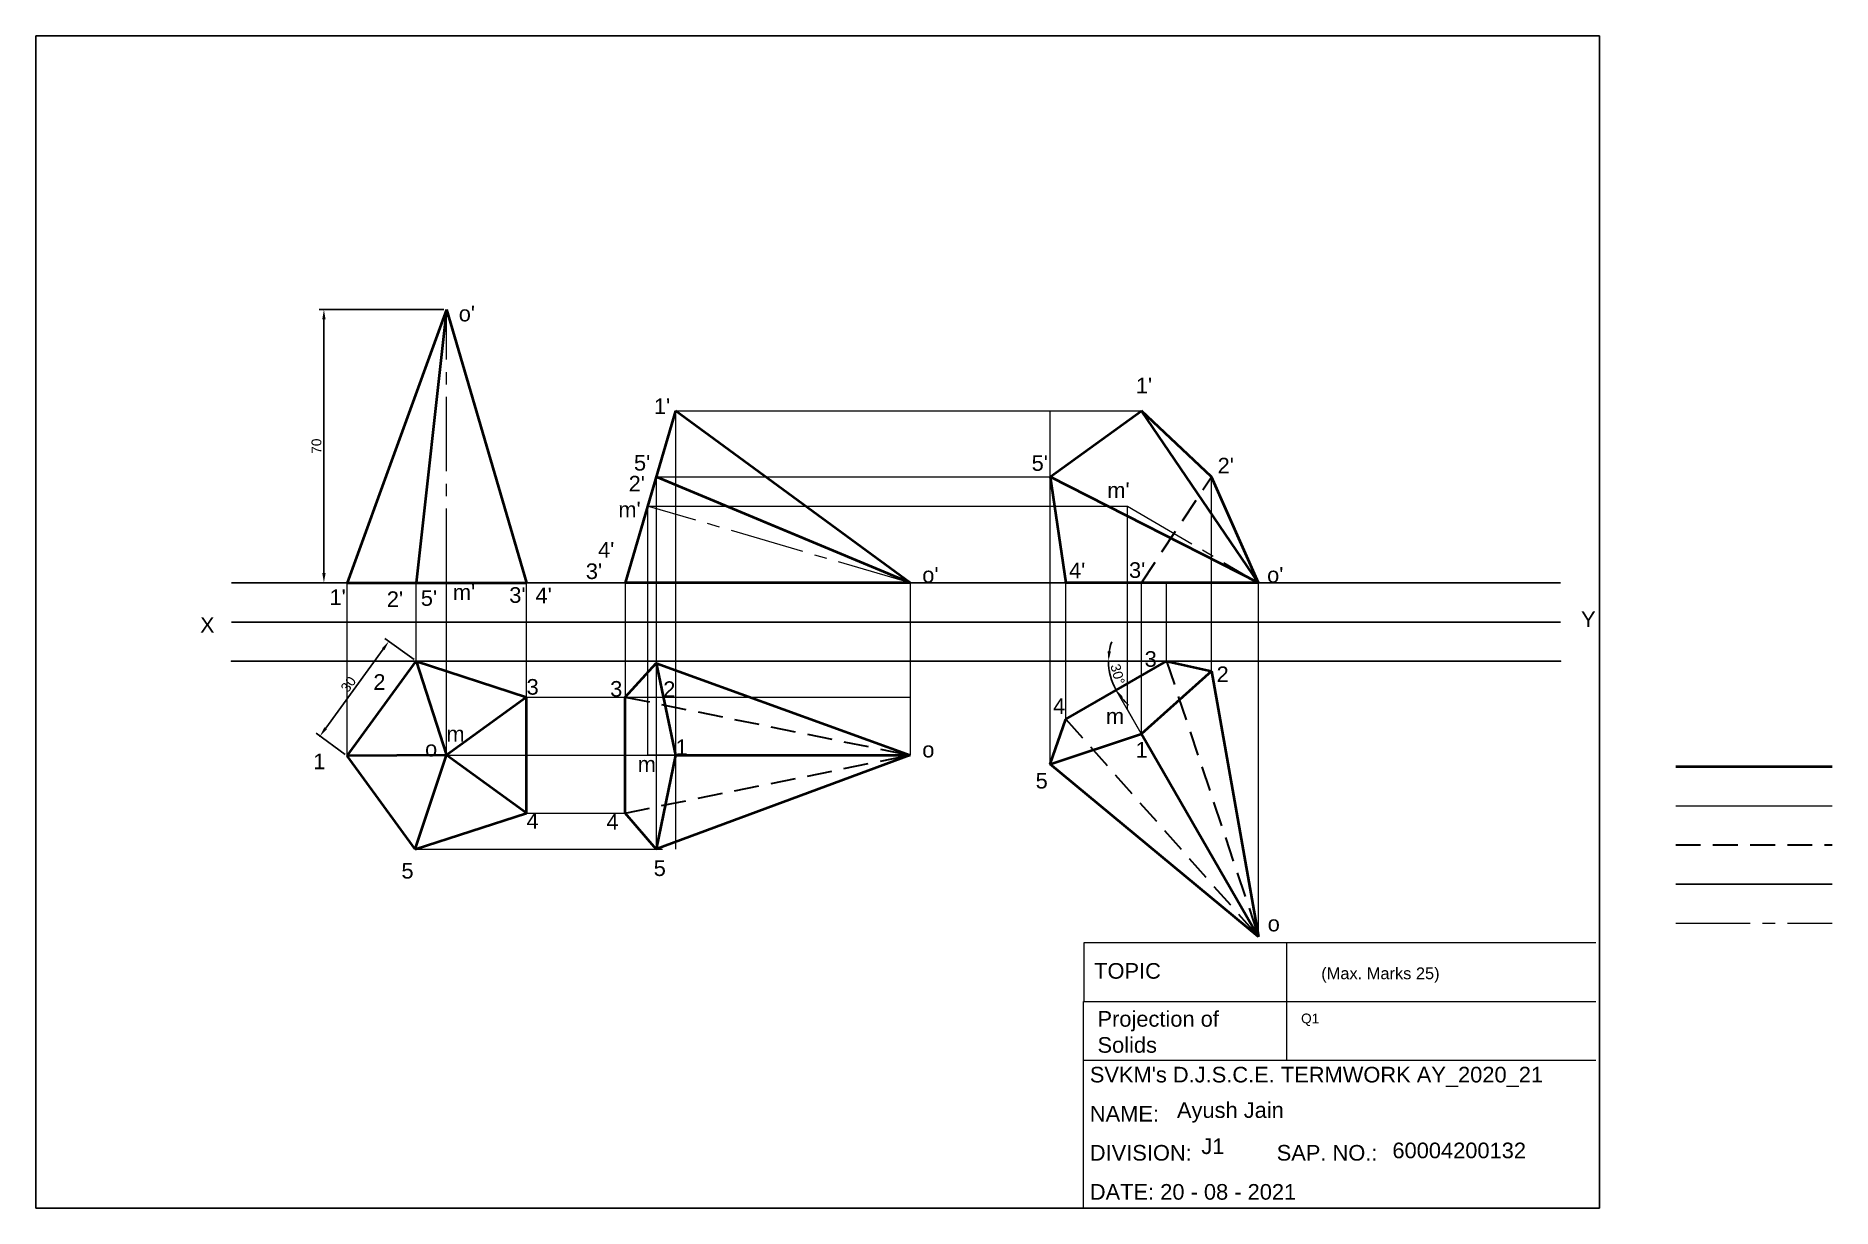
# Model space of a CAD drawing. Header units: millimetres. Extents: x 0 to 460, y 0 to 300.
import ezdxf

# ---------------------------------------------------------------- set-up
doc = ezdxf.new("R2010")
doc.units = ezdxf.units.MM
doc.linetypes.add('CENTER2', pattern=[28.575, 19.05, -3.175, 3.175, -3.175])
doc.linetypes.add('DASHED2', pattern=[9.525, 6.35, -3.175])
for name, color, linetype, lineweight in [('centre', 1, 'CENTER2', 20), ('hidden', 3, 'DASHED2', 30), ('Layer1', 4, 'Continuous', 20), ('object', 2, 'Continuous', 40), ('TEMPLATE', 6, 'Continuous', 20)]:
    doc.layers.add(name, color=color, linetype=linetype, lineweight=lineweight)
doc.styles.get("Standard").update_dxf_attribs({"font": 'arial.ttf'})
doc.dimstyles.new('ISO-25', dxfattribs={"dimtxt": 2.5, "dimasz": 2.5, "dimexe": 1.25, "dimexo": 0.625, "dimtad": 1, "dimtxsty": 'Standard', "dimcen": 2.5, "dimadec": 0, "dimazin": 0, "dimtfac": 1, "dimtmove": 0, "dimatfit": 3, "dimfxl": 1, "dimarcsym": 0})

# ---------------------------------------------------------------- blocks, each defined once
blk = doc.blocks.new('*D4')
at = {"layer": 'centre', "color": 0, "transparency": 16777216}
for p in [(97.27, 140), (72.67, 120.8), (79.63, 115.73)]:
    blk.add_point(p, dxfattribs=at)
at = {"layer": 'Layer1', "color": 0, "lineweight": -2, "transparency": 16777216}
for p, q in [((88.84, 143.04), (74.14, 122.82)), ((96.77, 140.37), (89.29, 145.8)), ((79.13, 116.1), (71.66, 121.53))]:
    blk.add_line(p, q, dxfattribs=at)
at = {"layer": 'Layer1', "color": 0, "transparency": 16777216}
for points in [[(88.5, 143.29), (89.17, 142.8), (90.31, 145.06)], [(73.8, 123.06), (74.47, 122.57), (72.67, 120.8)]]:
    blk.add_solid(points, dxfattribs=at)
at = {"layer": 'Layer1', "color": 0, "transparency": 16777216, "insert": (79.95, 134.05), "char_height": 2.5, "attachment_point": 5, "rotation": 53.9877}
blk.add_mtext('30', dxfattribs=at)
blk = doc.blocks.new('*D5')
at = {"layer": 'Defpoints', "color": 0, "transparency": 16777216}
for p in [(105.01, 230), (73.68, 160), (105.01, 160)]:
    blk.add_point(p, dxfattribs=at)
at = {"layer": 'Layer1', "color": 0, "lineweight": -2, "transparency": 16777216}
for p, q in [((104.39, 230), (72.43, 230)), ((73.68, 227.5), (73.68, 162.5)), ((104.39, 160), (72.43, 160))]:
    blk.add_line(p, q, dxfattribs=at)
at = {"layer": 'Layer1', "color": 0, "transparency": 16777216}
for points in [[(73.26, 227.5), (74.1, 227.5), (73.68, 230)], [(73.26, 162.5), (74.1, 162.5), (73.68, 160)]]:
    blk.add_solid(points, dxfattribs=at)
at = {"layer": 'Layer1', "color": 0, "transparency": 16777216, "insert": (71.78, 195), "char_height": 2.5, "attachment_point": 5, "rotation": 90}
blk.add_mtext('70', dxfattribs=at)
blk = doc.blocks.new('*D6')
at = {"layer": 'centre', "color": 0, "transparency": 16777216}
for p in [(50, 140), (289.24, 140), (390, 140), (274.62, 137.42), (263.52, 125.15)]:
    blk.add_point(p, dxfattribs=at)
at = {"layer": 'Layer1', "color": 0, "lineweight": -2, "transparency": 16777216}
for start, end in [(160.6826, 170.3413), (180, 210), (219.6587, 229.3174)]:
    blk.add_arc((289.24, 140), 14.85, start, end, dxfattribs=at)
at = {"layer": 'Layer1', "color": 0, "transparency": 16777216}
for points in [[(275.02, 142.46), (274.19, 142.53), (274.39, 140)], [(277.47, 130.29), (278.15, 130.76), (276.38, 132.58)]]:
    blk.add_solid(points, dxfattribs=at)
at = {"layer": 'Layer1', "color": 0, "transparency": 16777216, "insert": (276.74, 136.65), "char_height": 2.5, "attachment_point": 5, "rotation": 285}
blk.add_mtext('30°', dxfattribs=at)

msp = doc.modelspace()

# ---------------------------------------------------------------- linework, layer by layer
for p, q in [((50, 160), (390, 160)), ((50, 150), (390, 150)), ((50, 140), (390, 140)), ((419.521, 82.933), (459.521, 82.933))]:
    msp.add_line(p, q)
msp.add_lwpolyline([(0, 0), (400, 0), (400, 300), (0, 300)], close=True)
msp.add_lwpolyline([(0, 0), (400, 0), (400, 300), (0, 300)], close=True)
at = {"layer": 'centre'}
for p, q in [((105.011, 160), (105.011, 230)), ((223.631, 160), (156.491, 179.676)), ((279.263, 179.676), (312.8, 160)), ((312.8, 69.417), (279.263, 127.581)), ((223.631, 115.912), (156.491, 115.912)), ((419.521, 72.933), (459.521, 72.933))]:
    msp.add_line(p, q, dxfattribs=at)
at = {"layer": 'hidden'}
for p, q in [((282.83, 160), (300.727, 187.111)), ((289.242, 140), (312.8, 69.417)), ((150.725, 130.802), (223.631, 115.912)), ((263.525, 125.152), (312.8, 69.417)), ((150.725, 101.106), (223.631, 115.912)), ((419.521, 92.933), (459.521, 92.933))]:
    msp.add_line(p, q, dxfattribs=at)
at = {"layer": 'Layer1'}
for p, q in [((163.631, 204.038), (163.631, 91.842)), ((163.631, 204.038), (282.83, 204.038)), ((259.474, 113.639), (259.474, 204.038)), ((158.67, 187.111), (158.67, 91.842)), ((158.67, 187.111), (259.474, 187.111)), ((300.727, 137.457), (300.727, 187.111)), ((156.491, 179.676), (156.491, 115.912)), ((156.491, 179.676), (279.263, 179.676)), ((279.263, 127.581), (279.263, 179.676)), ((79.633, 115.733), (79.633, 160)), ((97.272, 140), (97.272, 160)), ((105.011, 115.912), (105.011, 160)), ((125.524, 130.802), (125.524, 160)), ((150.725, 160), (150.725, 130.802)), ((223.631, 160), (223.631, 115.912)), ((263.525, 125.152), (263.525, 160)), ((282.83, 121.396), (282.83, 160)), ((289.242, 140), (289.242, 160)), ((312.8, 69.417), (312.8, 160)), ((80.96, 140), (129.218, 140)), ((125.524, 130.802), (223.631, 130.802)), ((312.8, 69.417), (276.383, 132.576)), ((105.011, 115.912), (223.631, 115.912)), ((125.517, 101.106), (150.725, 101.106)), ((419.521, 102.933), (459.521, 102.933)), ((96.984, 91.842), (160.307, 91.842))]:
    msp.add_line(p, q, dxfattribs=at)
at = {"layer": 'object'}
for p, q in [((105.011, 230), (79.633, 160)), ((105.011, 230), (97.272, 160)), ((105.011, 230), (125.524, 160)), ((163.631, 204.038), (150.725, 160)), ((223.631, 160), (163.631, 204.038)), ((259.474, 187.111), (282.83, 204.038)), ((312.8, 160), (282.83, 204.038)), ((300.727, 187.111), (282.83, 204.038)), ((223.631, 160), (158.67, 187.111)), ((312.8, 160), (259.474, 187.111)), ((259.474, 187.111), (263.525, 160)), ((312.8, 160), (300.727, 187.111)), ((79.633, 160), (125.524, 160)), ((223.631, 160), (150.725, 160)), ((312.8, 160), (263.525, 160)), ((79.633, 115.733), (97.272, 140)), ((97.272, 140), (125.524, 130.802)), ((97.272, 140), (105.011, 115.912)), ((150.725, 130.802), (158.67, 139.477)), ((158.67, 139.477), (223.631, 115.912)), ((158.67, 139.477), (163.631, 115.912)), ((263.525, 125.152), (289.242, 140)), ((289.242, 140), (300.727, 137.457)), ((300.727, 137.457), (282.83, 121.396)), ((300.727, 137.457), (312.8, 69.417)), ((125.524, 130.802), (105.011, 115.912)), ((125.517, 101.106), (125.524, 130.802)), ((150.725, 101.106), (150.725, 130.802)), ((259.474, 113.639), (263.525, 125.152)), ((259.474, 113.639), (282.83, 121.396)), ((282.83, 121.396), (312.8, 69.417)), ((105.011, 115.912), (79.633, 115.733)), ((96.984, 91.842), (79.633, 115.733)), ((96.984, 91.842), (105.011, 115.912)), ((125.517, 101.106), (105.011, 115.912)), ((223.631, 115.912), (158.67, 91.842)), ((163.631, 115.912), (158.67, 91.842)), ((163.631, 115.912), (223.631, 115.912)), ((312.8, 69.417), (259.474, 113.639)), ((459.521, 112.933), (419.521, 112.933)), ((96.984, 91.842), (125.517, 101.106)), ((158.67, 91.842), (150.725, 101.106))]:
    msp.add_line(p, q, dxfattribs=at)
at = {"layer": 'TEMPLATE'}
for p, q in [((268.156, 67.933), (399.081, 67.933)), ((268.156, 52.894), (268.156, 67.933)), ((319.926, 67.933), (319.926, 52.894)), ((267.968, 37.855), (267.968, 52.894)), ((268.156, 52.894), (399.081, 52.894)), ((319.926, 52.894), (319.926, 37.855)), ((267.968, 0), (267.968, 37.855)), ((267.968, 37.855), (399.081, 37.855)), ((326.494, 37.855), (399.081, 37.855))]:
    msp.add_line(p, q, dxfattribs=at)
msp.add_lwpolyline([(0, 0), (400, 0), (400, 300), (0, 300)], close=True, dxfattribs=at)

# ---------------------------------------------------------------- texts
at = {"char_height": 4, "attachment_point": 1}
for s, width, heights, insert in [("o'", 5.99053, [0], (108.164, 230.941)), ("1'", 5.94811, [0], (281.387, 212.515)), ("1'", 5.94811, [0], (158.086, 207.202)), ("m'", 10.25637, [0], (274.099, 185.725)), ("m'", 10.25637, [0], (149.006, 180.777)), ("o'", 5.99053, [0], (226.756, 164.065)), ("o'", 5.99053, [0], (314.979, 164.065)), ("1'", 5.94811, [0], (75.095, 158.336)), ("m'", 10.25637, [0], (106.66, 159.616)), ('{\\C256;\\c16777215;X}', 8.75, [0], (41.981, 151.233)), ('m', 10.25637, [0], (273.757, 127.896)), ('m', 10.25637, [0], (105.011, 123.357)), ('1', 5.94811, [0], (163.631, 119.928)), ('1', 5.94811, [0], (70.957, 116.332)), ('o', 5.99053, [0], (99.556, 119.585)), ('o', 5.99053, [0], (226.756, 119.339)), ('1', 5.94811, [0], (281.325, 119.313)), ('m', 10.25637, [0], (153.955, 115.606)), ('o', 5.99053, [0], (315.125, 74.823)), ('{\\C0;Ayush Jain}', 76.64248, [0], (291.921, 27.084)), ('J1', 13.56314, [1.212], (298.164, 17.834)), ('60004200132', 45.64103, [0], (347.035, 16.758))]:
    msp.add_mtext_dynamic_manual_height_columns(s, width=width, gutter_width=12.5, heights=heights, dxfattribs=dict(at, insert=insert))
for s, insert in [("4'", (143.81, 170.466)), ("{\\C0;3'}", (140.681, 164.995)), ("4'", (264.302, 165.205)), ("{\\C0;3'}", (279.649, 165.292)), ("{\\C0;3'}", (121.094, 158.904)), ("4'", (127.807, 158.816)), ('Y', (395.303, 152.689)), ('{\\C0;3}', (283.649, 142.534)), ('{\\C0;3}', (125.524, 135.401)), ('{\\C0;3}', (146.916, 134.889)), ('4', (260.215, 130.473)), ('4', (125.517, 101.106)), ('4', (145.948, 100.865))]:
    msp.add_mtext(s, dxfattribs=dict(at, insert=insert))
at = {"layer": 'centre', "insert": (323.674, 49.787), "char_height": 2.5, "attachment_point": 1}
msp.add_mtext_dynamic_manual_height_columns('Q1', width=40.46446, gutter_width=12.5, heights=[0], dxfattribs=at)
at = {"layer": 'Layer1', "char_height": 4, "attachment_point": 1}
for s, width, insert in [("{\\C0;\\c16777215;5'}", 7.68298, (153.001, 192.742)), ("{\\C0;\\c16777215;5'}", 7.68298, (254.737, 192.689)), ("{\\C0;\\c16777215;2'}", 5.56513, (302.314, 192.02)), ("{\\C0;\\c16777215;2'}", 5.56513, (151.632, 187.402)), ("{\\C0;\\c16777215;2'}", 5.56513, (89.765, 157.839)), ("{\\C0;\\c16777215;5'}", 7.68298, (98.467, 158.139)), ('{\\C0;\\c16777215;2}', 5.56513, (302.048, 138.617)), ('{\\C0;\\c16777215;2}', 5.56513, (86.323, 136.638)), ('{\\C0;\\c16777215;2}', 5.56513, (160.497, 134.818)), ('{\\C0;\\c16777215;5}', 7.68298, (255.76, 111.383)), ('{\\C0;\\c16777215;5}', 7.68298, (93.512, 88.333)), ('{\\C0;\\c16777215;5}', 7.68298, (158.046, 88.993))]:
    msp.add_mtext_dynamic_manual_height_columns(s, width=width, gutter_width=12.5, heights=[0], dxfattribs=dict(at, insert=insert))
at = {"layer": 'TEMPLATE', "attachment_point": 1}
for s, width, heights, insert, char_height in [('TOPIC', 48.06632, [0], (270.732, 62.705), 4), ('(Max. Marks 25)', 31.31876, [0], (328.839, 61.581), 3), ('Projection of Solids', 34.21798, [0], (271.584, 50.427), 4), ("\\pxsm1.5;SVKM's D.J.S.C.E. TERMWORK AY_2020_21 \\PNAME:  \\PDIVISION:              SAP. NO.:  \\P\\ps*;DATE: 20 - 08 - 2021", 128.81657, [34.353], (269.628, 36.158), 4)]:
    msp.add_mtext_dynamic_manual_height_columns(s, width=width, gutter_width=20, heights=heights, dxfattribs=dict(at, insert=insert, char_height=char_height))

# ---------------------------------------------------------------- dimensions: what is measured, and where the dimension line sits
at = {"layer": 'Layer1'}
dim = msp.add_linear_dim(base=(73.681, 160), p1=(105.011, 230), p2=(105.011, 160), angle=90, dimstyle='ISO-25', dxfattribs=at)
dim.commit()
dim.dimension.update_dxf_attribs({"geometry": '*D5', "text_midpoint": (73.681, 195), "dimtype": 160})
dim = msp.add_angular_dim_2l(base=(274.62, 137.422), line1=((50, 140), (390, 140)), line2=((263.525, 125.152), (289.242, 140)), dimstyle='ISO-25', dxfattribs=at)
dim.commit()
dim.dimension.update_dxf_attribs({"geometry": '*D6', "text_midpoint": (276.737, 136.649)})
dim = msp.add_aligned_dim(p1=(97.272, 140), p2=(79.633, 115.733), distance=-8.612, dimstyle='ISO-25', dxfattribs=at)
dim.commit()
dim.dimension.update_dxf_attribs({"geometry": '*D4', "text_midpoint": (79.947, 134.049)})

doc.saveas('drawing.dxf')
